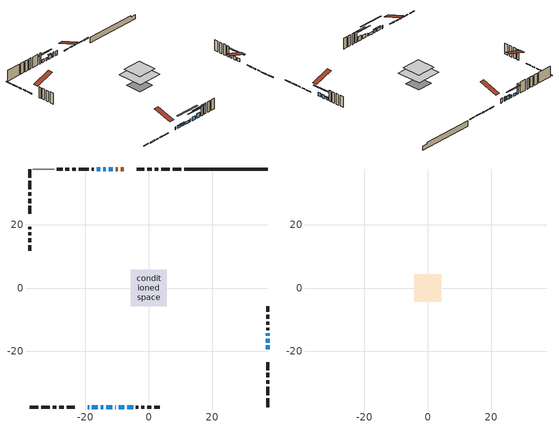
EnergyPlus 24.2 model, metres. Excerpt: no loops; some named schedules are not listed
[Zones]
conditioned space
 floor outside (Floor2 construction): -0.96,-0.96 -0.96,0.96 0.96,0.96 0.96,-0.96 z0.61
 floor othersidecoefficients (Floor1 construction): -1.96,-1.96 -1.96,1.96 1.96,1.96 1.96,-1.96 z0.61
 floor adiabatic (AdiabaticFloorConstruction): -5.73,-5.73 -5.73,5.73 5.73,5.73 5.73,-5.73 z3.05
 floor foundation (Slab1 construction): -3.6,-3.6 -3.6,3.6 3.6,3.6 3.6,-3.6 z-1.93
 wall outside (RimJoist1 construction): 10.33,37.57 7.6,37.57 / -37.57,-37.57 -34.84,-37.57 / -37.57,37.57 -37.57,34.84 / 37.57,-37.57 37.57,-34.84 z0.61:0.91
 wall outside (RimJoist2 construction): 6.67,37.57 3.94,37.57 / -33.91,-37.57 -31.18,-37.57 / -37.57,33.91 -37.57,31.18 / 37.57,-33.91 37.57,-31.18 z0.61:0.91
 wall outside (RimJoist3 construction): 3.01,37.57 1.88,37.57 / -30.26,-37.57 -29.13,-37.57 / -37.57,30.26 -37.57,29.13 / 37.57,-30.26 37.57,-29.13 z0.61:0.91
 wall outside (RimJoist4 construction): 0.96,37.57 -0.42,37.57 / -28.2,-37.57 -26.82,-37.57 / -37.57,28.2 -37.57,26.82 / 37.57,-28.2 37.57,-26.82 z0.61:0.91
 wall outside (RimJoist5 construction): -1.35,37.57 -3.85,37.57 / -25.9,-37.57 -23.39,-37.57 / -37.57,25.9 -37.57,23.39 / 37.57,-25.9 37.57,-23.39 z0.61:0.91
 wall outside (AdiabaticWallConstruction 1): -9.71,37.57 -10.48,37.57 z0.61:2.64
 wall outside (AdiabaticWallConstruction): -19.32,-37.57 -18.86,-37.57 / -10.6,-37.57 -10.38,-37.57 / -13.56,37.57 -14.32,37.57 z0.61:1.83; -11.41,37.57 -12.63,37.57 z0.61:2.24; -17.93,-37.57 -16.15,-37.57 / -15.22,-37.57 -14.31,-37.57 z0.61:1.75; -13.38,-37.57 -11.52,-37.57 z0.61:1.58; 37.57,-19.31 37.57,-18.15 / -9.46,-37.57 -7.68,-37.57 z0.61:2.16; -6.75,-37.57 -4.97,-37.57 z0.61:2.64; 37.57,-17.22 37.57,-16.05 z0.61:2.13; 37.57,-15.12 37.57,-14.26 / -15.25,37.57 -16.42,37.57 z0.61:1.78
 wall outside (Wall1 construction): -17.34,37.57 -18.07,37.57 / -4.04,-37.57 -3.32,-37.57 / -37.57,19.31 -37.57,18.59 / 37.57,-13.33 37.57,-12.61 z0.61:5.49
 wall outside (Wall3 construction): -23.08,37.57 -24.09,37.57 / -2.39,-37.57 -1.38,-37.57 / -37.57,17.66 -37.57,16.65 / 37.57,-11.68 37.57,-10.67 z0.61:5.49
 wall outside (Wall4 construction): -25.02,37.57 -26.3,37.57 / -0.45,-37.57 0.82,-37.57 / -37.57,15.72 -37.57,14.45 / 37.57,-9.74 37.57,-8.46 z0.61:5.49
 wall outside (Wall5 construction): -27.23,37.57 -28.97,37.57 / 1.75,-37.57 3.5,-37.57 / -37.57,13.52 -37.57,11.77 / 37.57,-7.53 37.57,-5.79 z0.61:5.49
 wall foundation (FoundationWall1 construction): 11.26,37.57,-1.93 11.26,37.57,0.61 34.94,37.57,0.61 34.94,37.57,-0.07 37.57,37.57,-0.07 37.57,37.57,-1.93
 wall othersidecoefficients (AdiabaticWallConstruction 1): -7.93,37.57 -8.79,37.57 z0.61:2.64
 wall othersidecoefficients (Wall2 construction): -19,37.57 -22.15,37.57 z0.61:5.49
 wall adiabatic (Wall6 construction): -29.9,37.57 -36.64,37.57 z0.61:5.49
 window (WindowConstruction 10): -19.31,-37.57 -18.86,-37.57 z0.61:1.83
 window (WindowConstruction 7): -11.41,37.57 -12.63,37.57 z0.61:2.23
 window (WindowConstruction 8): -17.93,-37.57 -16.15,-37.57 z0.61:1.75
 window (WindowConstruction 9): -15.22,-37.57 -14.31,-37.57 z0.61:1.75
 window (WindowConstruction 12): -13.38,-37.57 -11.53,-37.57 z0.61:1.58
 window (WindowConstruction 11): -10.6,-37.57 -10.38,-37.57 z0.61:1.83
 window (WindowConstruction): 37.57,-19.31 37.57,-18.15 z0.61:2.16
 window (WindowConstruction 1): -13.56,37.57 -14.32,37.57 z0.61:1.83
 window (WindowConstruction 2): -9.46,-37.57 -7.68,-37.57 z0.61:2.16
 window (WindowConstruction 3): -6.75,-37.57 -4.97,-37.57 z0.61:2.64
 window (WindowConstruction 4): 37.57,-17.22 37.57,-16.05 z0.61:2.13
 window (WindowConstruction 5): 37.57,-15.12 37.57,-14.26 z0.61:1.78
 window (WindowConstruction 6): -15.25,37.57 -16.42,37.57 z0.61:1.78
 door inside (Door): -7.93,37.57 -8.79,37.57 z0.61:2.64
 door (Door 1): -9.72,37.57 -10.48,37.57 z0.61:2.64
 ceiling adiabatic (AdiabaticFloorConstruction): 5.73,-5.73 5.73,5.73 -5.73,5.73 -5.73,-5.73 z3.05
attic - vented
 floor to conditioned space (Floor3 construction Reversed): -4.33,-4.33 -4.33,4.33 4.33,4.33 4.33,-4.33 z5.49
 roof outside (Roof1 construction): -7,37.57,5.49 -7,29.14,8.3 -4.78,29.14,8.3 -4.78,37.57,5.49; -20.24,-37.57,5.49 -20.24,-29.14,8.3 -22.47,-29.14,8.3 -22.47,-37.57,5.49; -37.57,20.24,5.49 -29.14,20.24,8.3 -29.14,22.47,8.3 -37.57,22.47,5.49; 37.57,-20.24,5.49 29.14,-20.24,8.3 29.14,-22.47,8.3 37.57,-22.47,5.49
shading: -12.83,37.57 -11.21,37.57 -11.21,37.98 -12.83,37.98 z2.44; -15.95,-37.57 -18.13,-37.57 -18.13,-37.98 -15.95,-37.98 z1.95; -14.11,-37.57 -15.42,-37.57 -15.42,-37.98 -14.11,-37.98 z1.95; -6.65,-37.57 -18.26,-37.57 -18.26,-37.98 -6.65,-37.98 z6.46; 37.57,-15.61 37.57,-21.85 37.98,-21.85 37.98,-15.61 z4.7; -16.86,37.57 -11.02,37.57 -11.02,37.98 -16.86,37.98 z4.37; -5.14,-37.57 -11.99,-37.57 -11.99,-37.98 -5.14,-37.98 z4.7; -2.43,-37.57 -9.29,-37.57 -9.29,-37.98 -2.43,-37.98 z5.18; 37.57,-13.51 37.57,-19.76 37.98,-19.76 37.98,-13.51 z4.67; 37.57,-14.06 37.57,-15.32 37.98,-15.32 37.98,-14.06 z1.98; -18.95,37.57 -12.71,37.57 -12.71,37.98 -18.95,37.98 z4.32
[Building]
Building 1: Terrain=Suburbs
[Site:Location]
Ottawa Intl AP_ON: Latitude {deg}=45.32; Longitude {deg}=-75.67; Time Zone {hr}=-5; Elevation {m}=115; Keep Site Location Information=Yes
[Site:GroundTemperature:Shallow]
1.18808, -1.19398, -1.38475, -0.254337, 4.28362, 8.80044, 12.7163, 15.1969, 15.4076, 13.3901, 9.57408, 5.19582
[Site:WaterMainsTemperature]
Calculation Method=Schedule; Temperature Schedule=mains temperature schedule
[Material] Roughness=Rough; Thermal Absorptance=0.9
Name | Thickness {m} | Conductivity {W/m-K} | Density {kg/m3} | Specific Heat {J/kg-K} | Solar Absorptance | Visible Absorptance
asphalt or fiberglass shingles | 0.00635 | 0.162714 | 1121.4 | 1465.45 | 0.4 | 0.4
ceiling loosefill ins | 0.169333 | 0.0480833 | 16.02 | 1046.75 | 0.7 | 0.7
ceiling stud and cavity | 0.1397 | 0.562663 | 65.682 | 1177.47 | 0.7 | 0.7
concrete 4.0 in. | 0.1016 | 1.803125 | 2242.8 | 837.4 | 0.7 | 0.7
concrete 8.0 in. | 0.2032 | 1.803125 | 2242.8 | 837.4 | 0.7 | 0.7
door material | 0.04445 | 0.060037 | 512.64 | 1214.23 | 0.7 | 0.7
door material 1 | 0.04445 | 0.053851 | 512.64 | 1214.23 | 0.7 | 0.7
exterior vertical ins | 0.0167132 | 0.029427 | 32.04 | 1214.23 | 0.7 | 0.7
floor covering | 0.0127 | 0.0433444 | 54.468 | 1339.84 | 0.6 | 0.6
floor rigid ins; rim joist rigid ins | 0.051816 | 0.029427 | 32.04 | 1214.23 | 0.7 | 0.7
floor rigid ins 1; wall rigid ins | 0.512978 | 0.029427 | 32.04 | 1214.23 | 0.7 | 0.7
floor stud and cavity | 0.1397 | 0.102121 | 92.3553 | 1139.71 | 0.7 | 0.7
floor stud and cavity 1 | 0.1397 | 0.0869741 | 92.3553 | 1139.71 | 0.7 | 0.7
floor stud and cavity 2 | 0.1397 | 1.75129 | 37.0049 | 1207.88 | 0.7 | 0.7
furniture material conditioned space 1 | 0.1524 | 0.115458 | 640.8 | 1214.23 | 0.6 | 0.6
gypsum board | 0.0127 | 0.160291 | 801 | 837.4 | 0.6 | 0.6
gypsum board 1 | 0.0127 | 0.160291 | 801 | 837.4 | 0.7 | 0.7
osb sheathing 0.5 in. | 0.0127 | 0.115458 | 512.64 | 1214.23 | 0.7 | 0.7
osb sheathing 0.5 in. 1 | 0.0127 | 0.115458 | 512.64 | 1214.23 | 0.4 | 0.4
osb sheathing 0.75 in. | 0.01905 | 0.115458 | 512.64 | 1214.23 | 0.7 | 0.7
osb sheathing 2.0 in. | 0.0508 | 0.115458 | 512.64 | 1214.23 | 0.7 | 0.7
rim joist stud and cavity | 0.0508 | 0.284013 | 125.044 | 1163.47 | 0.6 | 0.6
rim joist stud and cavity 1 | 0.0508 | 0.0294214 | 125.044 | 1163.47 | 0.6 | 0.6
rim joist stud and cavity 2 | 0.0508 | 0.301842 | 125.044 | 1163.47 | 0.6 | 0.6
rim joist stud and cavity 3 | 0.0508 | 0.0315791 | 125.044 | 1163.47 | 0.6 | 0.6
slab rigid ins | 0.00170941 | 0.029427 | 32.04 | 1214.23 | 0.7 | 0.7
wall stud and cavity | 0.1397 | 0.0885473 | 139.0536 | 1170.24 | 0.7 | 0.7
wall stud and cavity 1 | 0.1397 | 0.09669 | 139.0536 | 1170.24 | 0.7 | 0.7
wall stud and cavity 2 | 0.1397 | 0.0961679 | 139.0536 | 1170.24 | 0.7 | 0.7
wall stud and cavity 3 | 0.1397 | 0.0835141 | 139.0536 | 1170.24 | 0.7 | 0.7
wall stud and cavity 4 | 0.1397 | 0.0957038 | 139.0536 | 1170.24 | 0.7 | 0.7
wall stud and cavity 5 | 0.1397 | 0.0761006 | 139.0536 | 1170.24 | 0.7 | 0.7
wall stud and cavity 6 | 0.0889 | 0.380278 | 52.3479 | 1209.89 | 0.7 | 0.7
wall stud and cavity 7 | 0.0889 | 0.391764 | 83.0341 | 1211.67 | 0.7 | 0.7
wood siding | 0.0254 | 0.102417 | 544.68 | 1172.36 | 0.4 | 0.4
wood siding 1; wood siding 2; wood siding 3 | 0.0254 | 0.102417 | 544.68 | 1172.36 | 0.7 | 0.7
[WindowMaterial:SimpleGlazingSystem]
Name | U-Factor {W/m2-K} | Solar Heat Gain Coefficient
WindowMaterial | 2.91168 | 0.67
WindowMaterial 1 | 2.94859 | 0.64
WindowMaterial 10 | 3.071798 | 0.36
WindowMaterial 11 | 2.91792 | 0.67
WindowMaterial 2 | 2.89408 | 0.69
WindowMaterial 3 | 2.90827 | 0.6
WindowMaterial 4 | 2.912814 | 0.67
WindowMaterial 5 | 2.94177 | 0.65
WindowMaterial 6 | 2.92474 | 0.66
WindowMaterial 7 | 2.90827 | 0.68
WindowMaterial 8 | 2.9395 | 0.65
WindowMaterial 9 | 2.97868 | 0.61
[Construction]
AdiabaticFloorConstruction: floor stud and cavity 2, floor rigid ins 1, osb sheathing 0.75 in., floor covering
AdiabaticWallConstruction: wood siding 2, wall rigid ins, wall stud and cavity 6, gypsum board
AdiabaticWallConstruction 1: wood siding 3, wall rigid ins, wall stud and cavity 6, gypsum board
Door: door material
Door 1: door material 1
Floor1 construction: floor stud and cavity, floor rigid ins, osb sheathing 0.75 in., floor covering
Floor2 construction: floor stud and cavity 1, floor rigid ins, osb sheathing 0.75 in., floor covering
Floor3 construction Reversed: gypsum board, ceiling stud and cavity, ceiling loosefill ins
FoundationWall1 construction: concrete 8.0 in., gypsum board 1
furniture construction conditioned space 1: furniture material conditioned space 1
PartitionWallConstruction: gypsum board, wall stud and cavity 7, gypsum board
RimJoist1 construction: wood siding 1, rim joist rigid ins, osb sheathing 2.0 in., rim joist stud and cavity
RimJoist2 construction; RimJoist5 construction: wood siding 1, osb sheathing 2.0 in., rim joist stud and cavity 1
RimJoist3 construction: wood siding 1, rim joist rigid ins, osb sheathing 2.0 in., rim joist stud and cavity 2
RimJoist4 construction: wood siding 1, osb sheathing 2.0 in., rim joist stud and cavity 3
Roof1 construction: asphalt or fiberglass shingles
Slab1 construction: slab rigid ins, concrete 4.0 in.
Wall1 construction: wood siding, osb sheathing 0.5 in., wall stud and cavity, gypsum board
Wall2 construction: osb sheathing 0.5 in. 1, wall stud and cavity 1, gypsum board
Wall3 construction: wood siding, osb sheathing 0.5 in., wall stud and cavity 2, gypsum board
Wall4 construction: wood siding, osb sheathing 0.5 in., wall stud and cavity 3, gypsum board
Wall5 construction: wood siding, osb sheathing 0.5 in., wall stud and cavity 4, gypsum board
Wall6 construction: osb sheathing 0.5 in. 1, wall stud and cavity 5, gypsum board
WindowConstruction: WindowMaterial
WindowConstruction 1: WindowMaterial 1
WindowConstruction 10: WindowMaterial 9
WindowConstruction 11: WindowMaterial 10
WindowConstruction 12: WindowMaterial 11
WindowConstruction 2: WindowMaterial 2
WindowConstruction 3: WindowMaterial 3
WindowConstruction 4: WindowMaterial 4
WindowConstruction 5: WindowMaterial 5
WindowConstruction 6: WindowMaterial 6
WindowConstruction 7; WindowConstruction 8: WindowMaterial 7
WindowConstruction 9: WindowMaterial 8
[Zone] Multiplier=1; Part of Total Floor Area=Yes
Name | Volume {m3}
attic - vented | 34.1916
conditioned space | 463.4
[Space]
Name | Zone | Volume {m3}
attic - vented 1 | attic - vented | 34.1916
conditioned space 1 | conditioned space | 463.4
[ZoneInfiltration:EffectiveLeakageArea]
infil attic - vented 1: Zone or Space=attic - vented 1; Schedule=Always On Discrete; Effective Air Leakage Area {cm2}=3155.37; Stack Coefficient=0.000195443; Wind Coefficient=9.44561e-06
[ZoneMixing]
whole house fan mix: Zone or Space=attic - vented; Schedule=Always On Continuous; Design Flow Rate Calculation Method=Flow/Zone; Design Flow Rate {m3/s}=0; Source Zone or Space=conditioned space
[SurfaceProperty:OtherSideCoefficients]
other non-freezing space: Combined Convective/Radiative Film Coefficient {W/m2-K}=8.35; Constant Temperature Coefficient=1; External Dry-Bulb Temperature Coefficient=0; Ground Temperature Coefficient=0; Wind Speed Coefficient=0; Zone Air Temperature Coefficient=0; Constant Temperature Schedule=other non-freezing space; Previous Other Side Temperature Coefficient=0
[SurfaceProperty:ExposedFoundationPerimeter]
Slab1: Exposed Perimeter Calculation Method=TotalExposedPerimeter; Total Exposed Perimeter {m}=26.313
[InternalMass] Zone or ZoneList=conditioned space; Space or SpaceList=conditioned space 1
Name | Construction | Surface Area {m2}
furniture mass conditioned space 1 | furniture construction conditioned space 1 | 80.8601
partition wall mass | PartitionWallConstruction | 202.15
[Lights]
interior lighting: Zone or ZoneList or Space or SpaceList=conditioned space 1; Schedule=interior lighting schedule; Design Level Calculation Method=LightingLevel; Lighting Level {W}=343.2; Return Air Fraction=0; Fraction Radiant=0.6; Fraction Visible=0.2; Fraction Replaceable=1
[People]
occupants: Zone or ZoneList or Space or SpaceList=conditioned space 1; Number of People Schedule=occupants schedule; Number of People Calculation Method=People; Number of People=3; Fraction Radiant=0.314171; Sensible Heat Fraction=0.56303; Activity Level Schedule=occupants activity schedule; Carbon Dioxide Generation Rate {m3/s-W}=0; Enable ASHRAE 55 Comfort Warnings=No; Mean Radiant Temperature Calculation Type=EnclosureAveraged
[ElectricEquipment] Zone or ZoneList or Space or SpaceList=conditioned space 1; Design Level Calculation Method=EquipmentLevel
Name | Schedule | Design Level {W} | Fraction Latent | Fraction Radiant | Fraction Lost
clothes dryer | clothes dryer schedule | 140.772 | 0.015 | 0.081 | 0.85
clothes washer | clothes washer schedule | 32.1985 | 0.03 | 0.162 | 0.7
cooking range | cooking range schedule | 208.969 | 0.08 | 0.432 | 0.2
dishwasher | dishwasher schedule | 66.8632 | 0.3 | 0.18 | 0.4
fridge | fridge schedule | 72.9452 | 0 | 0.6 | 0
mech vent bath fan 0 | mech vent bath fan 0 schedule | 43 | 0 | 0 | 1
mech vent house fan | mech vent house fan schedule | 74.6433 | 0 | 0 | 0.5
mech vent house fan cfis | mech vent house fan cfis schedule | 0 | 0 | 0 | 0
mech vent range fan 0 | mech vent range fan 0 schedule | 43 | 0 | 0 | 1
misc plug loads | misc plug loads schedule | 494.7 | 0.045 | 0.513 | 0.1
whole house fan | Always On Discrete | 0 | 0 | 0 | 1
[OtherEquipment] Zone or ZoneList or Space or SpaceList=conditioned space 1; Design Level Calculation Method=EquipmentLevel
Name | Fuel Type | Schedule | Design Level {W} | Fraction Latent | Fraction Radiant | Fraction Lost
clothes dryer 1 | Electricity | clothes dryer schedule | 0 | 0.015 | 0.081 | 0.85
cooking range 1 | Electricity | cooking range schedule | 0 | 0.08 | 0.432 | 0.2
general water use latent | None | general water use schedule | 59.3978 | 1 | 0 | 0
general water use sensible | None | general water use schedule | -58.539 | 0 | 0.6 | 0
mech vent house fan latent load | None | Always On Discrete | 0 | 1 | 0 | 0
mech vent house fan sensible load | None | Always On Discrete | 0 | 0 | 0 | 0
water heater energy adjustment1 | NaturalGas | Always On Discrete | 0.01 | 0 | 0 | 1
[ZoneInfiltration:DesignFlowRate] Zone or ZoneList or Space or SpaceList=conditioned space 1; Schedule=Always On Discrete; Design Flow Rate Calculation Method=Flow/Zone; Design Flow Rate {m3/s}=0
infil flow; natural vent flow; whole house fan flow
[Foundation:Kiva]
Foundation Kiva 1: Initial Indoor Air Temperature {C}=18; Wall Height Above Grade {m}=0.609996; Wall Depth Below Slab {m}=0.2032; Custom Block Material Name 1=exterior vertical ins; Custom Block Depth 1 {m}=2.53999; Custom Block X Position 1 {m}=0.2159; Custom Block Z Position 1 {m}=0
[Foundation:Kiva:Settings]
Soil Conductivity {W/m-K}=0.849921; Soil Density {kg/m3}=1842.3; Soil Specific Heat {J/kg-K}=418.7; Ground Solar Absorptivity=0.9; Ground Thermal Absorptivity=0.9; Ground Surface Roughness {m}=0.03; Far-Field Width {m}=40; Deep-Ground Boundary Condition=ZeroFlux; Deep-Ground Depth {m}=40; Minimum Cell Dimension {m}=0.2; Maximum Cell Growth Coefficient=3; Simulation Timestep=Timestep
[Exterior:Lights]
exterior lighting: Schedule=exterior lighting schedule; Design Level {W}=75.6
[Schedule:Constant]
Name | Hourly Value
Always On Continuous; mech vent house fan schedule; mech vent house fan cfis schedule; Always On Discrete | 1
other non-freezing space; fridge schedule | 0
occupants activity schedule | 117.228
[Schedule:Week:Daily]
interior lighting schedule Week Rule - Jan1-Jan27: interior lighting schedule day, interior lighting schedule day, interior lighting schedule day, interior lighting schedule day, interior lighting schedule day, interior lighting schedule day, interior lighting schedule day, interior lighting schedule default day, interior lighting schedule default day, interior lighting schedule default day, interior lighting schedule default day, interior lighting schedule default day
interior lighting schedule Week Rule - Jan28-Feb3: interior lighting schedule day, interior lighting schedule day, interior lighting schedule day, interior lighting schedule day, interior lighting schedule day 1, interior lighting schedule day 1, interior lighting schedule day 1, interior lighting schedule default day, interior lighting schedule default day, interior lighting schedule default day, interior lighting schedule default day, interior lighting schedule default day
interior lighting schedule Week Rule - Feb4-Feb24: interior lighting schedule day 1, interior lighting schedule day 1, interior lighting schedule day 1, interior lighting schedule day 1, interior lighting schedule day 1, interior lighting schedule day 1, interior lighting schedule day 1, interior lighting schedule default day, interior lighting schedule default day, interior lighting schedule default day, interior lighting schedule default day, interior lighting schedule default day
interior lighting schedule Week Rule - Feb25-Mar3: interior lighting schedule day 1, interior lighting schedule day 1, interior lighting schedule day 1, interior lighting schedule day 1, interior lighting schedule day 2, interior lighting schedule day 2, interior lighting schedule day 2, interior lighting schedule default day, interior lighting schedule default day, interior lighting schedule default day, interior lighting schedule default day, interior lighting schedule default day
interior lighting schedule Week Rule - Mar4-Mar31: interior lighting schedule day 2, interior lighting schedule day 2, interior lighting schedule day 2, interior lighting schedule day 2, interior lighting schedule day 2, interior lighting schedule day 2, interior lighting schedule day 2, interior lighting schedule default day, interior lighting schedule default day, interior lighting schedule default day, interior lighting schedule default day, interior lighting schedule default day
interior lighting schedule Week Rule - Apr1-Apr28: interior lighting schedule day 3, interior lighting schedule day 3, interior lighting schedule day 3, interior lighting schedule day 3, interior lighting schedule day 3, interior lighting schedule day 3, interior lighting schedule day 3, interior lighting schedule default day, interior lighting schedule default day, interior lighting schedule default day, interior lighting schedule default day, interior lighting schedule default day
interior lighting schedule Week Rule - Apr29-May5: interior lighting schedule day 3, interior lighting schedule day 3, interior lighting schedule day 4, interior lighting schedule day 4, interior lighting schedule day 4, interior lighting schedule day 4, interior lighting schedule day 4, interior lighting schedule default day, interior lighting schedule default day, interior lighting schedule default day, interior lighting schedule default day, interior lighting schedule default day
interior lighting schedule Week Rule - May6-May26: interior lighting schedule day 4, interior lighting schedule day 4, interior lighting schedule day 4, interior lighting schedule day 4, interior lighting schedule day 4, interior lighting schedule day 4, interior lighting schedule day 4, interior lighting schedule default day, interior lighting schedule default day, interior lighting schedule default day, interior lighting schedule default day, interior lighting schedule default day
interior lighting schedule Week Rule - May27-Jun2: interior lighting schedule day 4, interior lighting schedule day 4, interior lighting schedule day 4, interior lighting schedule day 4, interior lighting schedule day 4, interior lighting schedule day 5, interior lighting schedule day 5, interior lighting schedule default day, interior lighting schedule default day, interior lighting schedule default day, interior lighting schedule default day, interior lighting schedule default day
interior lighting schedule Week Rule - Jun3-Jun30: interior lighting schedule day 5, interior lighting schedule day 5, interior lighting schedule day 5, interior lighting schedule day 5, interior lighting schedule day 5, interior lighting schedule day 5, interior lighting schedule day 5, interior lighting schedule default day, interior lighting schedule default day, interior lighting schedule default day, interior lighting schedule default day, interior lighting schedule default day
interior lighting schedule Week Rule - Jul1-Jul28: interior lighting schedule day 6, interior lighting schedule day 6, interior lighting schedule day 6, interior lighting schedule day 6, interior lighting schedule day 6, interior lighting schedule day 6, interior lighting schedule day 6, interior lighting schedule default day, interior lighting schedule default day, interior lighting schedule default day, interior lighting schedule default day, interior lighting schedule default day
interior lighting schedule Week Rule - Jul29-Aug4: interior lighting schedule day 6, interior lighting schedule day 6, interior lighting schedule day 6, interior lighting schedule day 7, interior lighting schedule day 7, interior lighting schedule day 7, interior lighting schedule day 7, interior lighting schedule default day, interior lighting schedule default day, interior lighting schedule default day, interior lighting schedule default day, interior lighting schedule default day
interior lighting schedule Week Rule - Aug5-Aug25: interior lighting schedule day 7, interior lighting schedule day 7, interior lighting schedule day 7, interior lighting schedule day 7, interior lighting schedule day 7, interior lighting schedule day 7, interior lighting schedule day 7, interior lighting schedule default day, interior lighting schedule default day, interior lighting schedule default day, interior lighting schedule default day, interior lighting schedule default day
interior lighting schedule Week Rule - Aug26-Sep1: interior lighting schedule day 7, interior lighting schedule day 7, interior lighting schedule day 7, interior lighting schedule day 7, interior lighting schedule day 7, interior lighting schedule day 7, interior lighting schedule day 8, interior lighting schedule default day, interior lighting schedule default day, interior lighting schedule default day, interior lighting schedule default day, interior lighting schedule default day
interior lighting schedule Week Rule - Sep2-Sep29: interior lighting schedule day 8, interior lighting schedule day 8, interior lighting schedule day 8, interior lighting schedule day 8, interior lighting schedule day 8, interior lighting schedule day 8, interior lighting schedule day 8, interior lighting schedule default day, interior lighting schedule default day, interior lighting schedule default day, interior lighting schedule default day, interior lighting schedule default day
interior lighting schedule Week Rule - Sep30-Oct6: interior lighting schedule day 8, interior lighting schedule day 9, interior lighting schedule day 9, interior lighting schedule day 9, interior lighting schedule day 9, interior lighting schedule day 9, interior lighting schedule day 9, interior lighting schedule default day, interior lighting schedule default day, interior lighting schedule default day, interior lighting schedule default day, interior lighting schedule default day
interior lighting schedule Week Rule - Oct7-Oct27: interior lighting schedule day 9, interior lighting schedule day 9, interior lighting schedule day 9, interior lighting schedule day 9, interior lighting schedule day 9, interior lighting schedule day 9, interior lighting schedule day 9, interior lighting schedule default day, interior lighting schedule default day, interior lighting schedule default day, interior lighting schedule default day, interior lighting schedule default day
interior lighting schedule Week Rule - Oct28-Nov3: interior lighting schedule day 9, interior lighting schedule day 9, interior lighting schedule day 9, interior lighting schedule day 9, interior lighting schedule day 10, interior lighting schedule day 10, interior lighting schedule day 10, interior lighting schedule default day, interior lighting schedule default day, interior lighting schedule default day, interior lighting schedule default day, interior lighting schedule default day
interior lighting schedule Week Rule - Nov4-Nov24: interior lighting schedule day 10, interior lighting schedule day 10, interior lighting schedule day 10, interior lighting schedule day 10, interior lighting schedule day 10, interior lighting schedule day 10, interior lighting schedule day 10, interior lighting schedule default day, interior lighting schedule default day, interior lighting schedule default day, interior lighting schedule default day, interior lighting schedule default day
interior lighting schedule Week Rule - Nov25-Dec1: interior lighting schedule day 10, interior lighting schedule day 10, interior lighting schedule day 10, interior lighting schedule day 10, interior lighting schedule day 10, interior lighting schedule day 10, interior lighting schedule day 11, interior lighting schedule default day, interior lighting schedule default day, interior lighting schedule default day, interior lighting schedule default day, interior lighting schedule default day
interior lighting schedule Week Rule - Dec2-Dec31: interior lighting schedule day 11, interior lighting schedule day 11, interior lighting schedule day 11, interior lighting schedule day 11, interior lighting schedule day 11, interior lighting schedule day 11, interior lighting schedule day 11, interior lighting schedule default day, interior lighting schedule default day, interior lighting schedule default day, interior lighting schedule default day, interior lighting schedule default day
occupants schedule Week Rule - Jan1-Dec31: occupants schedule day, occupants schedule day, occupants schedule day, occupants schedule day, occupants schedule day, occupants schedule day, occupants schedule day, occupants schedule default day, occupants schedule default day, occupants schedule default day, occupants schedule default day, occupants schedule default day
clothes dryer schedule Week Rule - Jan1-Dec31: clothes dryer schedule day, clothes dryer schedule day, clothes dryer schedule day, clothes dryer schedule day, clothes dryer schedule day, clothes dryer schedule day, clothes dryer schedule day, clothes dryer schedule default day, clothes dryer schedule default day, clothes dryer schedule default day, clothes dryer schedule default day, clothes dryer schedule default day
clothes washer schedule Week Rule - Jan1-Dec31: clothes washer schedule day, clothes washer schedule day, clothes washer schedule day, clothes washer schedule day, clothes washer schedule day, clothes washer schedule day, clothes washer schedule day, clothes washer schedule default day, clothes washer schedule default day, clothes washer schedule default day, clothes washer schedule default day, clothes washer schedule default day
cooking range schedule Week Rule - Jan1-Dec31: cooking range schedule day, cooking range schedule day, cooking range schedule day, cooking range schedule day, cooking range schedule day, cooking range schedule day, cooking range schedule day, cooking range schedule default day, cooking range schedule default day, cooking range schedule default day, cooking range schedule default day, cooking range schedule default day
dishwasher schedule Week Rule - Jan1-Dec31: dishwasher schedule day, dishwasher schedule day, dishwasher schedule day, dishwasher schedule day, dishwasher schedule day, dishwasher schedule day, dishwasher schedule day, dishwasher schedule default day, dishwasher schedule default day, dishwasher schedule default day, dishwasher schedule default day, dishwasher schedule default day
mech vent bath fan 0 schedule Week Rule - Jan1-Dec31: mech vent bath fan 0 schedule day, mech vent bath fan 0 schedule day, mech vent bath fan 0 schedule day, mech vent bath fan 0 schedule day, mech vent bath fan 0 schedule day, mech vent bath fan 0 schedule day, mech vent bath fan 0 schedule day, mech vent bath fan 0 schedule default day, mech vent bath fan 0 schedule default day, mech vent bath fan 0 schedule default day, mech vent bath fan 0 schedule default day, mech vent bath fan 0 schedule default day
mech vent range fan 0 schedule Week Rule - Jan1-Dec31: mech vent range fan 0 schedule day, mech vent range fan 0 schedule day, mech vent range fan 0 schedule day, mech vent range fan 0 schedule day, mech vent range fan 0 schedule day, mech vent range fan 0 schedule day, mech vent range fan 0 schedule day, mech vent range fan 0 schedule default day, mech vent range fan 0 schedule default day, mech vent range fan 0 schedule default day, mech vent range fan 0 schedule default day, mech vent range fan 0 schedule default day
misc plug loads schedule Week Rule - Jan1-Dec31: misc plug loads schedule day, misc plug loads schedule day, misc plug loads schedule day, misc plug loads schedule day, misc plug loads schedule day, misc plug loads schedule day, misc plug loads schedule day, misc plug loads schedule default day, misc plug loads schedule default day, misc plug loads schedule default day, misc plug loads schedule default day, misc plug loads schedule default day
general water use schedule Week Rule - Jan1-Dec31: general water use schedule day, general water use schedule day, general water use schedule day, general water use schedule day, general water use schedule day, general water use schedule day, general water use schedule day, general water use schedule default day, general water use schedule default day, general water use schedule default day, general water use schedule default day, general water use schedule default day
exterior lighting schedule Week Rule - Jan1-Jan27: exterior lighting schedule day, exterior lighting schedule day, exterior lighting schedule day, exterior lighting schedule day, exterior lighting schedule day, exterior lighting schedule day, exterior lighting schedule day, exterior lighting schedule default day, exterior lighting schedule default day, exterior lighting schedule default day, exterior lighting schedule default day, exterior lighting schedule default day
exterior lighting schedule Week Rule - Jan28-Feb3: exterior lighting schedule day, exterior lighting schedule day, exterior lighting schedule day, exterior lighting schedule day, exterior lighting schedule day 1, exterior lighting schedule day 1, exterior lighting schedule day 1, exterior lighting schedule default day, exterior lighting schedule default day, exterior lighting schedule default day, exterior lighting schedule default day, exterior lighting schedule default day
exterior lighting schedule Week Rule - Feb4-Feb24: exterior lighting schedule day 1, exterior lighting schedule day 1, exterior lighting schedule day 1, exterior lighting schedule day 1, exterior lighting schedule day 1, exterior lighting schedule day 1, exterior lighting schedule day 1, exterior lighting schedule default day, exterior lighting schedule default day, exterior lighting schedule default day, exterior lighting schedule default day, exterior lighting schedule default day
exterior lighting schedule Week Rule - Feb25-Mar3: exterior lighting schedule day 1, exterior lighting schedule day 1, exterior lighting schedule day 1, exterior lighting schedule day 1, exterior lighting schedule day 2, exterior lighting schedule day 2, exterior lighting schedule day 2, exterior lighting schedule default day, exterior lighting schedule default day, exterior lighting schedule default day, exterior lighting schedule default day, exterior lighting schedule default day
exterior lighting schedule Week Rule - Mar4-Mar31: exterior lighting schedule day 2, exterior lighting schedule day 2, exterior lighting schedule day 2, exterior lighting schedule day 2, exterior lighting schedule day 2, exterior lighting schedule day 2, exterior lighting schedule day 2, exterior lighting schedule default day, exterior lighting schedule default day, exterior lighting schedule default day, exterior lighting schedule default day, exterior lighting schedule default day
exterior lighting schedule Week Rule - Apr1-Apr28: exterior lighting schedule day 3, exterior lighting schedule day 3, exterior lighting schedule day 3, exterior lighting schedule day 3, exterior lighting schedule day 3, exterior lighting schedule day 3, exterior lighting schedule day 3, exterior lighting schedule default day, exterior lighting schedule default day, exterior lighting schedule default day, exterior lighting schedule default day, exterior lighting schedule default day
exterior lighting schedule Week Rule - Apr29-May5: exterior lighting schedule day 3, exterior lighting schedule day 3, exterior lighting schedule day 4, exterior lighting schedule day 4, exterior lighting schedule day 4, exterior lighting schedule day 4, exterior lighting schedule day 4, exterior lighting schedule default day, exterior lighting schedule default day, exterior lighting schedule default day, exterior lighting schedule default day, exterior lighting schedule default day
exterior lighting schedule Week Rule - May6-May26: exterior lighting schedule day 4, exterior lighting schedule day 4, exterior lighting schedule day 4, exterior lighting schedule day 4, exterior lighting schedule day 4, exterior lighting schedule day 4, exterior lighting schedule day 4, exterior lighting schedule default day, exterior lighting schedule default day, exterior lighting schedule default day, exterior lighting schedule default day, exterior lighting schedule default day
[Schedule:Year]
interior lighting schedule: interior lighting schedule Week Rule - Jan1-Jan27, 1, 1, 1, 27, interior lighting schedule Week Rule - Jan28-Feb3, 1, 28, 2, 3, interior lighting schedule Week Rule - Feb4-Feb24, 2, 4, 2, 24, interior lighting schedule Week Rule - Feb25-Mar3, 2, 25, 3, 3, interior lighting schedule Week Rule - Mar4-Mar31, 3, 4, 3, 31, interior lighting schedule Week Rule - Apr1-Apr28, 4, 1, 4, 28, interior lighting schedule Week Rule - Apr29-May5, 4, 29, 5, 5, interior lighting schedule Week Rule - May6-May26, 5, 6, 5, 26, interior lighting schedule Week Rule - May27-Jun2, 5, 27, 6, 2, interior lighting schedule Week Rule - Jun3-Jun30, 6, 3, 6, 30, interior lighting schedule Week Rule - Jul1-Jul28, 7, 1, 7, 28, interior lighting schedule Week Rule - Jul29-Aug4, 7, 29, 8, 4, interior lighting schedule Week Rule - Aug5-Aug25, 8, 5, 8, 25, interior lighting schedule Week Rule - Aug26-Sep1, 8, 26, 9, 1, interior lighting schedule Week Rule - Sep2-Sep29, 9, 2, 9, 29, interior lighting schedule Week Rule - Sep30-Oct6, 9, 30, 10, 6, interior lighting schedule Week Rule - Oct7-Oct27, 10, 7, 10, 27, interior lighting schedule Week Rule - Oct28-Nov3, 10, 28, 11, 3, interior lighting schedule Week Rule - Nov4-Nov24, 11, 4, 11, 24, interior lighting schedule Week Rule - Nov25-Dec1, 11, 25, 12, 1, interior lighting schedule Week Rule - Dec2-Dec31, 12, 2, 12, 31
occupants schedule: occupants schedule Week Rule - Jan1-Dec31, 1, 1, 12, 31
clothes dryer schedule: clothes dryer schedule Week Rule - Jan1-Dec31, 1, 1, 12, 31
clothes washer schedule: clothes washer schedule Week Rule - Jan1-Dec31, 1, 1, 12, 31
cooking range schedule: cooking range schedule Week Rule - Jan1-Dec31, 1, 1, 12, 31
dishwasher schedule: dishwasher schedule Week Rule - Jan1-Dec31, 1, 1, 12, 31
mech vent bath fan 0 schedule: mech vent bath fan 0 schedule Week Rule - Jan1-Dec31, 1, 1, 12, 31
mech vent range fan 0 schedule: mech vent range fan 0 schedule Week Rule - Jan1-Dec31, 1, 1, 12, 31
misc plug loads schedule: misc plug loads schedule Week Rule - Jan1-Dec31, 1, 1, 12, 31
general water use schedule: general water use schedule Week Rule - Jan1-Dec31, 1, 1, 12, 31
exterior lighting schedule: exterior lighting schedule Week Rule - Jan1-Jan27, 1, 1, 1, 27, exterior lighting schedule Week Rule - Jan28-Feb3, 1, 28, 2, 3, exterior lighting schedule Week Rule - Feb4-Feb24, 2, 4, 2, 24, exterior lighting schedule Week Rule - Feb25-Mar3, 2, 25, 3, 3, exterior lighting schedule Week Rule - Mar4-Mar31, 3, 4, 3, 31, exterior lighting schedule Week Rule - Apr1-Apr28, 4, 1, 4, 28, exterior lighting schedule Week Rule - Apr29-May5, 4, 29, 5, 5, exterior lighting schedule Week Rule - May6-May26, 5, 6, 5, 26, exterior lighting schedule Week Rule - May27-Jun2, 5, 27, 6, 2, exterior lighting schedule Week Rule - Jun3-Jun30, 6, 3, 6, 30, exterior lighting schedule Week Rule - Jul1-Jul28, 7, 1, 7, 28, exterior lighting schedule Week Rule - Jul29-Aug4, 7, 29, 8, 4, exterior lighting schedule Week Rule - Aug5-Aug25, 8, 5, 8, 25, exterior lighting schedule Week Rule - Aug26-Sep1, 8, 26, 9, 1, exterior lighting schedule Week Rule - Sep2-Sep29, 9, 2, 9, 29, exterior lighting schedule Week Rule - Sep30-Oct6, 9, 30, 10, 6, exterior lighting schedule Week Rule - Oct7-Oct27, 10, 7, 10, 27, exterior lighting schedule Week Rule - Oct28-Nov3, 10, 28, 11, 3, exterior lighting schedule Week Rule - Nov4-Nov24, 11, 4, 11, 24, exterior lighting schedule Week Rule - Nov25-Dec1, 11, 25, 12, 1, exterior lighting schedule Week Rule - Dec2-Dec31, 12, 2, 12, 31
[Schedule:Compact]
mains temperature schedule: Through: 01/01, For: AllDays, Until: 24:00, 5.98056, Through: 01/02, For: AllDays, Until: 24:00, 5.90111, Through: 01/03, For: AllDays, Until: 24:00, 5.82222, Through: 01/04, For: AllDays, Until: 24:00, 5.74556, Through: 01/05, For: AllDays, Until: 24:00, 5.66944, Through: 01/06, For: AllDays, Until: 24:00, 5.595, Through: 01/07, For: AllDays, Until: 24:00, 5.52222, Through: 01/08, For: AllDays, Until: 24:00, 5.45, Through: 01/09, For: AllDays, Until: 24:00, 5.38, Through: 01/10, For: AllDays, Until: 24:00, 5.31111, Through: 01/11, For: AllDays, Until: 24:00, 5.24333, Through: 01/12, For: AllDays, Until: 24:00, 5.17778, Through: 01/13, For: AllDays, Until: 24:00, 5.11333, Through: 01/14, For: AllDays, Until: 24:00, 5.05, Through: 01/15, For: AllDays, Until: 24:00, 4.98833, Through: 01/16, For: AllDays, Until: 24:00, 4.92889, Through: 01/17, For: AllDays, Until: 24:00, 4.87, Through: 01/18, For: AllDays, Until: 24:00, 4.81333, Through: 01/19, For: AllDays, Until: 24:00, 4.75833, Through: 01/20, For: AllDays, Until: 24:00, 4.70444, Through: 01/21, For: AllDays, Until: 24:00, 4.65278, Through: 01/22, For: AllDays, Until: 24:00, 4.60222, Through: 01/23, For: AllDays, Until: 24:00, 4.55333, Through: 01/24, For: AllDays, Until: 24:00, 4.50667, Through: 01/25, For: AllDays, Until: 24:00, 4.46111, Through: 01/26, For: AllDays, Until: 24:00, 4.41722, Through: 01/27, For: AllDays, Until: 24:00, 4.37556, Through: 01/28, For: AllDays, Until: 24:00, 4.335, Through: 01/29, For: AllDays, Until: 24:00, 4.29667, Through: 01/30, For: AllDays, Until: 24:00, 4.26, Through: 01/31, For: AllDays, Until: 24:00, 4.225, Through: 02/01, For: AllDays, Until: 24:00, 4.19167, Through: 02/02, For: AllDays, Until: 24:00, 4.16, Through: 02/03, For: AllDays, Until: 24:00, 4.13056, Through: 02/04, For: AllDays, Until: 24:00, 4.10278, Through: 02/05, For: AllDays, Until: 24:00, 4.07667, Through: 02/06, For: AllDays, Until: 24:00, 4.05222, Through: 02/07, For: AllDays, Until: 24:00, 4.03, Through: 02/08, For: AllDays, Until: 24:00, 4.00889, Through: 02/09, For: AllDays, Until: 24:00, 3.99056, Through: 02/10, For: AllDays, Until: 24:00, 3.97333, Through: 02/11, For: AllDays, Until: 24:00, 3.95833, Through: 02/12, For: AllDays, Until: 24:00, 3.945, Through: 02/13, For: AllDays, Until: 24:00, 3.93333, Through: 02/14, For: AllDays, Until: 24:00, 3.92389, Through: 02/15, For: AllDays, Until: 24:00, 3.91611, Through: 02/16, For: AllDays, Until: 24:00, 3.91, Through: 02/17, For: AllDays, Until: 24:00, 3.90611, Through: 02/18, For: AllDays, Until: 24:00, 3.90389, Through: 02/19, For: AllDays, Until: 24:00, 3.90389, Through: 02/20, For: AllDays, Until: 24:00, 3.905, Through: 02/21, For: AllDays, Until: 24:00, 3.90889, Through: 02/22, For: AllDays, Until: 24:00, 3.91389, Through: 02/23, For: AllDays, Until: 24:00, 3.92111, Through: 02/24, For: AllDays, Until: 24:00, 3.93, Through: 02/25, For: AllDays, Until: 24:00, 3.94056, Through: 02/26, For: AllDays, Until: 24:00, 3.95333, Through: 02/27, For: AllDays, Until: 24:00, 3.96778, Through: 02/28, For: AllDays, Until: 24:00, 3.98444, Through: 03/01, For: AllDays, Until: 24:00, 4.00278, Through: 03/02, For: AllDays, Until: 24:00, 4.02278, Through: 03/03, For: AllDays, Until: 24:00, 4.04444, Through: 03/04, For: AllDays, Until: 24:00, 4.06833, Through: 03/05, For: AllDays, Until: 24:00, 4.09389, Through: 03/06, For: AllDays, Until: 24:00, 4.12111, Through: 03/07, For: AllDays, Until: 24:00, 4.15, Through: 03/08, For: AllDays, Until: 24:00, 4.18111, Through: 03/09, For: AllDays, Until: 24:00, 4.21333, Through: 03/10, For: AllDays, Until: 24:00, 4.24778, Through: 03/11, For: AllDays, Until: 24:00, 4.28389, Through: 03/12, For: AllDays, Until: 24:00, 4.32222, Through: 03/13, For: AllDays, Until: 24:00, 4.36167, Through: 03/14, For: AllDays, Until: 24:00, 4.40333, Through: 03/15, For: AllDays, Until: 24:00, 4.44611, Through: 03/16, For: AllDays, Until: 24:00, 4.49111, Through: 03/17, For: AllDays, Until: 24:00, 4.53722, Through: 03/18, For: AllDays, Until: 24:00, 4.58556, Through: 03/19, For: AllDays, Until: 24:00, 4.63556, Through: 03/20, For: AllDays, Until: 24:00, 4.68667, Through: 03/21, For: AllDays, Until: 24:00, 4.74, Through: 03/22, For: AllDays, Until: 24:00, 4.79444, Through: 03/23, For: AllDays, Until: 24:00, 4.85111, Through: 03/24, For: AllDays, Until: 24:00, 4.90889, Through: 03/25, For: AllDays, Until: 24:00, 4.96833, Through: 03/26, For: AllDays, Until: 24:00, 5.02944, Through: 03/27, For: AllDays, Until: 24:00, 5.09167, Through: 03/28, For: AllDays, Until: 24:00, 5.15556, Through: 03/29, For: AllDays, Until: 24:00, 5.22111, Through: 03/30, For: AllDays, Until: 24:00, 5.28833, Through: 03/31, For: AllDays, Until: 24:00, 5.35667, Through: 04/01, For: AllDays, Until: 24:00, 5.42667, Through: 04/02, For: AllDays, Until: 24:00, 5.49778, Through: 04/03, For: AllDays, Until: 24:00, 5.57056, Through: 04/04, For: AllDays, Until: 24:00, 5.64444, Through: 04/05, For: AllDays, Until: 24:00, 5.71944, Through: 04/06, For: AllDays, Until: 24:00, 5.79611, Through: 04/07, For: AllDays, Until: 24:00, 5.87444, Through: 04/08, For: AllDays, Until: 24:00, 5.95389, Through: 04/09, For: AllDays, Until: 24:00, 6.03389, Through: 04/10, For: AllDays, Until: 24:00, 6.11611, Through: 04/11, For: AllDays, Until: 24:00, 6.19889, Through: 04/12, For: AllDays, Until: 24:00, 6.28278, Through: 04/13, For: AllDays, Until: 24:00, 6.36833, Through: 04/14, For: AllDays, Until: 24:00, 6.45444, Through: 04/15, For: AllDays, Until: 24:00, 6.54222, Through: 04/16, For: AllDays, Until: 24:00, 6.63056, Through: 04/17, For: AllDays, Until: 24:00, 6.72056, Through: 04/18, For: AllDays, Until: 24:00, 6.81111, Through: 04/19, For: AllDays, Until: 24:00, 6.90278, Through: 04/20, For: AllDays, Until: 24:00, 6.99556, Through: 04/21, For: AllDays, Until: 24:00, 7.08889, Through: 04/22, For: AllDays, Until: 24:00, 7.18333, Through: 04/23, For: AllDays, Until: 24:00, 7.27889, Through: 04/24, For: AllDays, Until: 24:00, 7.375, Through: 04/25, For: AllDays, Until: 24:00, 7.47222, Through: 04/26, For: AllDays, Until: 24:00, 7.57, Through: 04/27, For: AllDays, Until: 24:00, 7.66889, Through: 04/28, For: AllDays, Until: 24:00, 7.76833, Through: 04/29, For: AllDays, Until: 24:00, 7.86833, Through: 04/30, For: AllDays, Until: 24:00, 7.96889, Through: 05/01, For: AllDays, Until: 24:00, 8.07056, Through: 05/02, For: AllDays, Until: 24:00, 8.17278, Through: 05/03, For: AllDays, Until: 24:00, 8.275, Through: 05/04, For: AllDays, Until: 24:00, 8.37833, Through: 05/05, For: AllDays, Until: 24:00, 8.48222, Through: 05/06, For: AllDays, Until: 24:00, 8.58667, Through: 05/07, For: AllDays, Until: 24:00, 8.69111, Through: 05/08, For: AllDays, Until: 24:00, 8.79667, Through: 05/09, For: AllDays, Until: 24:00, 8.90222, Through: 05/10, For: AllDays, Until: 24:00, 9.00833, Through: 05/11, For: AllDays, Until: 24:00, 9.11444, Through: 05/12, For: AllDays, Until: 24:00, 9.22111, Through: 05/13, For: AllDays, Until: 24:00, 9.32778, Through: 05/14, For: AllDays, Until: 24:00, 9.435, Through: 05/15, For: AllDays, Until: 24:00, 9.54278, Through: 05/16, For: AllDays, Until: 24:00, 9.65, Through: 05/17, For: AllDays, Until: 24:00, 9.75778, Through: 05/18, For: AllDays, Until: 24:00, 9.86611, Through: 05/19, For: AllDays, Until: 24:00, 9.97389, Through: 05/20, For: AllDays, Until: 24:00, 10.0822, Through: 05/21, For: AllDays, Until: 24:00, 10.19, Through: 05/22, For: AllDays, Until: 24:00, 10.2983, Through: 05/23, For: AllDays, Until: 24:00, 10.4061, Through: 05/24, For: AllDays, Until: 24:00, 10.5139, Through: 05/25, For: AllDays, Until: 24:00, 10.6222, Through: 05/26, For: AllDays, Until: 24:00, 10.73, Through: 05/27, For: AllDays, Until: 24:00, 10.8372, Through: 05/28, For: AllDays, Until: 24:00, 10.945, Through: 05/29, For: AllDays, Until: 24:00, 11.0517, Through: 05/30, For: AllDays, Until: 24:00, 11.1589, Through: 05/31, For: AllDays, Until: 24:00, 11.2656, Through: 06/01, For: AllDays, Until: 24:00, 11.3717, Through: 06/02, For: AllDays, Until: 24:00, 11.4778, Through: 06/03, For: AllDays, Until: 24:00, 11.5833, Through: 06/04, For: AllDays, Until: 24:00, 11.6883, Through: 06/05, For: AllDays, Until: 24:00, 11.7933, Through: 06/06, For: AllDays, Until: 24:00, 11.8972, Through: 06/07, For: AllDays, Until: 24:00, 12.0011, Through: 06/08, For: AllDays, Until: 24:00, 12.1044, Through: 06/09, For: AllDays, Until: 24:00, 12.2067, Through: 06/10, For: AllDays, Until: 24:00, 12.3089, Through: 06/11, For: AllDays, Until: 24:00, 12.4106, Through: 06/12, For: AllDays, Until: 24:00, 12.5111, Through: 06/13, For: AllDays, Until: 24:00, 12.6111, Through: 06/14, For: AllDays, Until: 24:00, 12.7106, Through: 06/15, For: AllDays, Until: 24:00, 12.8089, Through: 06/16, For: AllDays, Until: 24:00, 12.9067, Through: 06/17, For: AllDays, Until: 24:00, 13.0039, Through: 06/18, For: AllDays, Until: 24:00, 13.1, Through: 06/19, For: AllDays, Until: 24:00, 13.195, Through: 06/20, For: AllDays, Until: 24:00, 13.2894, Through: 06/21, For: AllDays, Until: 24:00, 13.3833, Through: 06/22, For: AllDays, Until: 24:00, 13.4756, Through: 06/23, For: AllDays, Until: 24:00, 13.5672, Through: 06/24, For: AllDays, Until: 24:00, 13.6578, Through: 06/25, For: AllDays, Until: 24:00, 13.7472, Through: 06/26, For: AllDays, Until: 24:00, 13.8356, Through: 06/27, For: AllDays, Until: 24:00, 13.9233, Through: 06/28, For: AllDays, Until: 24:00, 14.0094, Through: 06/29, For: AllDays, Until: 24:00, 14.0944, Through: 06/30, For: AllDays, Until: 24:00, 14.1789, Through: 07/01, For: AllDays, Until: 24:00, 14.2617, Through: 07/02, For: AllDays, Until: 24:00, 14.3433, Through: 07/03, For: AllDays, Until: 24:00, 14.4233, Through: 07/04, For: AllDays, Until: 24:00, 14.5028, Through: 07/05, For: AllDays, Until: 24:00, 14.5806, Through: 07/06, For: AllDays, Until: 24:00, 14.6567, Through: 07/07, For: AllDays, Until: 24:00, 14.7322, Through: 07/08, For: AllDays, Until: 24:00, 14.8061, Through: 07/09, For: AllDays, Until: 24:00, 14.8783, Through: 07/10, For: AllDays, Until: 24:00, 14.9494, Through: 07/11, For: AllDays, Until: 24:00, 15.0194, Through: 07/12, For: AllDays, Until: 24:00, 15.0878, Through: 07/13, For: AllDays, Until: 24:00, 15.1544, Through: 07/14, For: AllDays, Until: 24:00, 15.22, Through: 07/15, For: AllDays, Until: 24:00, 15.2833, Through: 07/16, For: AllDays, Until: 24:00, 15.3461, Through: 07/17, For: AllDays, Until: 24:00, 15.4067, Through: 07/18, For: AllDays, Until: 24:00, 15.4661, Through: 07/19, For: AllDays, Until: 24:00, 15.5239, Through: 07/20, For: AllDays, Until: 24:00, 15.58, Through: 07/21, For: AllDays, Until: 24:00, 15.6344, Through: 07/22, For: AllDays, Until: 24:00, 15.6872, Through: 07/23, For: AllDays, Until: 24:00, 15.7383, Through: 07/24, For: AllDays, Until: 24:00, 15.7883, Through: 07/25, For: AllDays, Until: 24:00, 15.8361, Through: 07/26, For: AllDays, Until: 24:00, 15.8822, Through: 07/27, For: AllDays, Until: 24:00, 15.9272, Through: 07/28, For: AllDays, Until: 24:00, 15.97, Through: 07/29, For: AllDays, Until: 24:00, 16.0111, Through: 07/30, For: AllDays, Until: 24:00, 16.0506, Through: 07/31, For: AllDays, Until: 24:00, 16.0883, Through: 08/01, For: AllDays, Until: 24:00, 16.1244, Through: 08/02, For: AllDays, Until: 24:00, 16.1583, Through: 08/03, For: AllDays, Until: 24:00, 16.1911, Through: 08/04, For: AllDays, Until: 24:00, 16.2217, Through: 08/05, For: AllDays, Until: 24:00, 16.2506, Through: 08/06, For: AllDays, Until: 24:00, 16.2778, Through: 08/07, For: AllDays, Until: 24:00, 16.3028, Through: 08/08, For: AllDays, Until: 24:00, 16.3267, Through: 08/09, For: AllDays, Until: 24:00, 16.3483, Through: 08/10, For: AllDays, Until: 24:00, 16.3678, Through: 08/11, For: AllDays, Until: 24:00, 16.3861, Through: 08/12, For: AllDays, Until: 24:00, 16.4022, Through: 08/13, For: AllDays, Until: 24:00, 16.4167, Through: 08/14, For: AllDays, Until: 24:00, 16.4289, Through: 08/15, For: AllDays, Until: 24:00, 16.4394, Through: 08/16, For: AllDays, Until: 24:00, 16.4483, Through: 08/17, For: AllDays, Until: 24:00, 16.455, Through: 08/18, For: AllDays, Until: 24:00, 16.4606, Through: 08/19, For: AllDays, Until: 24:00, 16.4633, Through: 08/20, For: AllDays, Until: 24:00, 16.465, Through: 08/21, For: AllDays, Until: 24:00, 16.4644, Through: 08/22, For: AllDays, Until: 24:00, 16.4622, Through: 08/23, For: AllDays, Until: 24:00, 16.4578, Through: 08/24, For: AllDays, Until: 24:00, 16.4517, Through: 08/25, For: AllDays, Until: 24:00, 16.4439, Through: 08/26, For: AllDays, Until: 24:00, 16.4339, Through: 08/27, For: AllDays, Until: 24:00, 16.4222, Through: 08/28, For: AllDays, Until: 24:00, 16.4089, Through: 08/29, For: AllDays, Until: 24:00, 16.3933, Through: 08/30, For: AllDays, Until: 24:00, 16.3761, Through: 08/31, For: AllDays, Until: 24:00, 16.3572, Through: 09/01, For: AllDays, Until: 24:00, 16.3361, Through: 09/02, For: AllDays, Until: 24:00, 16.3139, Through: 09/03, For: AllDays, Until: 24:00, 16.2894, Through: 09/04, For: AllDays, Until: 24:00, 16.2628, Through: 09/05, For: AllDays, Until: 24:00, 16.235, Through: 09/06, For: AllDays, Until: 24:00, 16.205, Through: 09/07, For: AllDays, Until: 24:00, 16.1733, Through: 09/08, For: AllDays, Until: 24:00, 16.14, Through: 09/09, For: AllDays, Until: 24:00, 16.1044, Through: 09/10, For: AllDays, Until: 24:00, 16.0678, Through: 09/11, For: AllDays, Until: 24:00, 16.0289, Through: 09/12, For: AllDays, Until: 24:00, 15.9889, Through: 09/13, For: AllDays, Until: 24:00, 15.9467, Through: 09/14, For: AllDays, Until: 24:00, 15.9028, Through: 09/15, For: AllDays, Until: 24:00, 15.8572, Through: 09/16, For: AllDays, Until: 24:00, 15.81, Through: 09/17, For: AllDays, Until: 24:00, 15.7611, Through: 09/18, For: AllDays, Until: 24:00, 15.7106, Through: 09/19, For: AllDays, Until: 24:00, 15.6583, Through: 09/20, For: AllDays, Until: 24:00, 15.6044, Through: 09/21, For: AllDays, Until: 24:00, 15.5489, Through: 09/22, For: AllDays, Until: 24:00, 15.4922, Through: 09/23, For: AllDays, Until: 24:00, 15.4333, Through: 09/24, For: AllDays, Until: 24:00, 15.3733, Through: 09/25, For: AllDays, Until: 24:00, 15.3117, Through: 09/26, For: AllDays, Until: 24:00, 15.2483, Through: 09/27, For: AllDays, Until: 24:00, 15.1839, Through: 09/28, For: AllDays, Until: 24:00, 15.1178, Through: 09/29, For: AllDays, Until: 24:00, 15.05, Through: 09/30, For: AllDays, Until: 24:00, 14.9811, Through: 10/01, For: AllDays, Until: 24:00, 14.9106, Through: 10/02, For: AllDays, Until: 24:00, 14.8389, Through: 10/03, For: AllDays, Until: 24:00, 14.7656, Through: 10/04, For: AllDays, Until: 24:00, 14.6906, Through: 10/05, For: AllDays, Until: 24:00, 14.615, Through: 10/06, For: AllDays, Until: 24:00, 14.5378, Through: 10/07, For: AllDays, Until: 24:00, 14.4589, Through: 10/08, For: AllDays, Until: 24:00, 14.3794, Through: 10/09, For: AllDays, Until: 24:00, 14.2983, Through: 10/10, For: AllDays, Until: 24:00, 14.2161, Through: 10/11, For: AllDays, Until: 24:00, 14.1322, Through: 10/12, For: AllDays, Until: 24:00, 14.0478, Through: 10/13, For: AllDays, Until: 24:00, 13.9622, Through: 10/14, For: AllDays, Until: 24:00, 13.875, Through: 10/15, For: AllDays, Until: 24:00, 13.7872, Through: 10/16, For: AllDays, Until: 24:00, 13.6983, Through: 10/17, For: AllDays, Until: 24:00, 13.6078, Through: 10/18, For: AllDays, Until: 24:00, 13.5167, Through: 10/19, For: AllDays, Until: 24:00, 13.425, Through: 10/20, For: AllDays, Until: 24:00, 13.3317, Through: 10/21, For: AllDays, Until: 24:00, 13.2378, Through: 10/22, For: AllDays, Until: 24:00, 13.1428, Through: 10/23, For: AllDays, Until: 24:00, 13.0472, Through: 10/24, For: AllDays, Until: 24:00, 12.9506, Through: 10/25, For: AllDays, Until: 24:00, 12.8528, Through: 10/26, For: AllDays, Until: 24:00, 12.755, Through: 10/27, For: AllDays, Until: 24:00, 12.6556, Through: 10/28, For: AllDays, Until: 24:00, 12.5561, Through: 10/29, For: AllDays, Until: 24:00, 12.4556, Through: 10/30, For: AllDays, Until: 24:00, 12.3544, Through: 10/31, For: AllDays, Until: 24:00, 12.2528, Through: 11/01, For: AllDays, Until: 24:00, 12.1506, Through: 11/02, For: AllDays, Until: 24:00, 12.0472, Through: 11/03, For: AllDays, Until: 24:00, 11.9439, Through: 11/04, For: AllDays, Until: 24:00, 11.84, Through: 11/05, For: AllDays, Until: 24:00, 11.7356, Through: 11/06, For: AllDays, Until: 24:00, 11.6306, Through: 11/07, For: AllDays, Until: 24:00, 11.525, Through: 11/08, For: AllDays, Until: 24:00, 11.4194, Through: 11/09, For: AllDays, Until: 24:00, 11.3133, Through: 11/10, For: AllDays, Until: 24:00, 11.2067, Through: 11/11, For: AllDays, Until: 24:00, 11.1, Through: 11/12, For: AllDays, Until: 24:00, 10.9928, Through: 11/13, For: AllDays, Until: 24:00, 10.8856, Through: 11/14, For: AllDays, Until: 24:00, 10.7778, Through: 11/15, For: AllDays, Until: 24:00, 10.6706, Through: 11/16, For: AllDays, Until: 24:00, 10.5628, Through: 11/17, For: AllDays, Until: 24:00, 10.4544, Through: 11/18, For: AllDays, Until: 24:00, 10.3467, Through: 11/19, For: AllDays, Until: 24:00, 10.2383, Through: 11/20, For: AllDays, Until: 24:00, 10.1306, Through: 11/21, For: AllDays, Until: 24:00, 10.0222, Through: 11/22, For: AllDays, Until: 24:00, 9.91444, Through: 11/23, For: AllDays, Until: 24:00, 9.80667, Through: 11/24, For: AllDays, Until: 24:00, 9.69833, Through: 11/25, For: AllDays, Until: 24:00, 9.59111, Through: 11/26, For: AllDays, Until: 24:00, 9.48333, Through: 11/27, For: AllDays, Until: 24:00, 9.37611, Through: 11/28, For: AllDays, Until: 24:00, 9.26889, Through: 11/29, For: AllDays, Until: 24:00, 9.16222, Through: 11/30, For: AllDays, Until: 24:00, 9.05556, Through: 12/01, For: AllDays, Until: 24:00, 8.94944, Through: 12/02, For: AllDays, Until: 24:00, 8.84389, Through: 12/03, For: AllDays, Until: 24:00, 8.73833, Through: 12/04, For: AllDays, Until: 24:00, 8.63333, Through: 12/05, For: AllDays, Until: 24:00, 8.52889, Through: 12/06, For: AllDays, Until: 24:00, 8.425, Through: 12/07, For: AllDays, Until: 24:00, 8.32167, Through: 12/08, For: AllDays, Until: 24:00, 8.21833, Through: 12/09, For: AllDays, Until: 24:00, 8.11611, Through: 12/10, For: AllDays, Until: 24:00, 8.01444, Through: 12/11, For: AllDays, Until: 24:00, 7.91333, Through: 12/12, For: AllDays, Until: 24:00, 7.81278, Through: 12/13, For: AllDays, Until: 24:00, 7.71333, Through: 12/14, For: AllDays, Until: 24:00, 7.61389, Through: 12/15, For: AllDays, Until: 24:00, 7.51611, Through: 12/16, For: AllDays, Until: 24:00, 7.41833, Through: 12/17, For: AllDays, Until: 24:00, 7.32167, Through: 12/18, For: AllDays, Until: 24:00, 7.22611, Through: 12/19, For: AllDays, Until: 24:00, 7.13111, Through: 12/20, For: AllDays, Until: 24:00, 7.03722, Through: 12/21, For: AllDays, Until: 24:00, 6.94389, Through: 12/22, For: AllDays, Until: 24:00, 6.85222, Through: 12/23, For: AllDays, Until: 24:00, 6.76111, Through: 12/24, For: AllDays, Until: 24:00, 6.67056, Through: 12/25, For: AllDays, Until: 24:00, 6.58167, Through: 12/26, For: AllDays, Until: 24:00, 6.49389, Through: 12/27, For: AllDays, Until: 24:00, 6.40667, Through: 12/28, For: AllDays, Until: 24:00, 6.32111, Through: 12/29, For: AllDays, Until: 24:00, 6.23611, Through: 12/30, For: AllDays, Until: 24:00, 6.15278, Through: 12/31, For: AllDays, Until: 24:00, 6.07056
